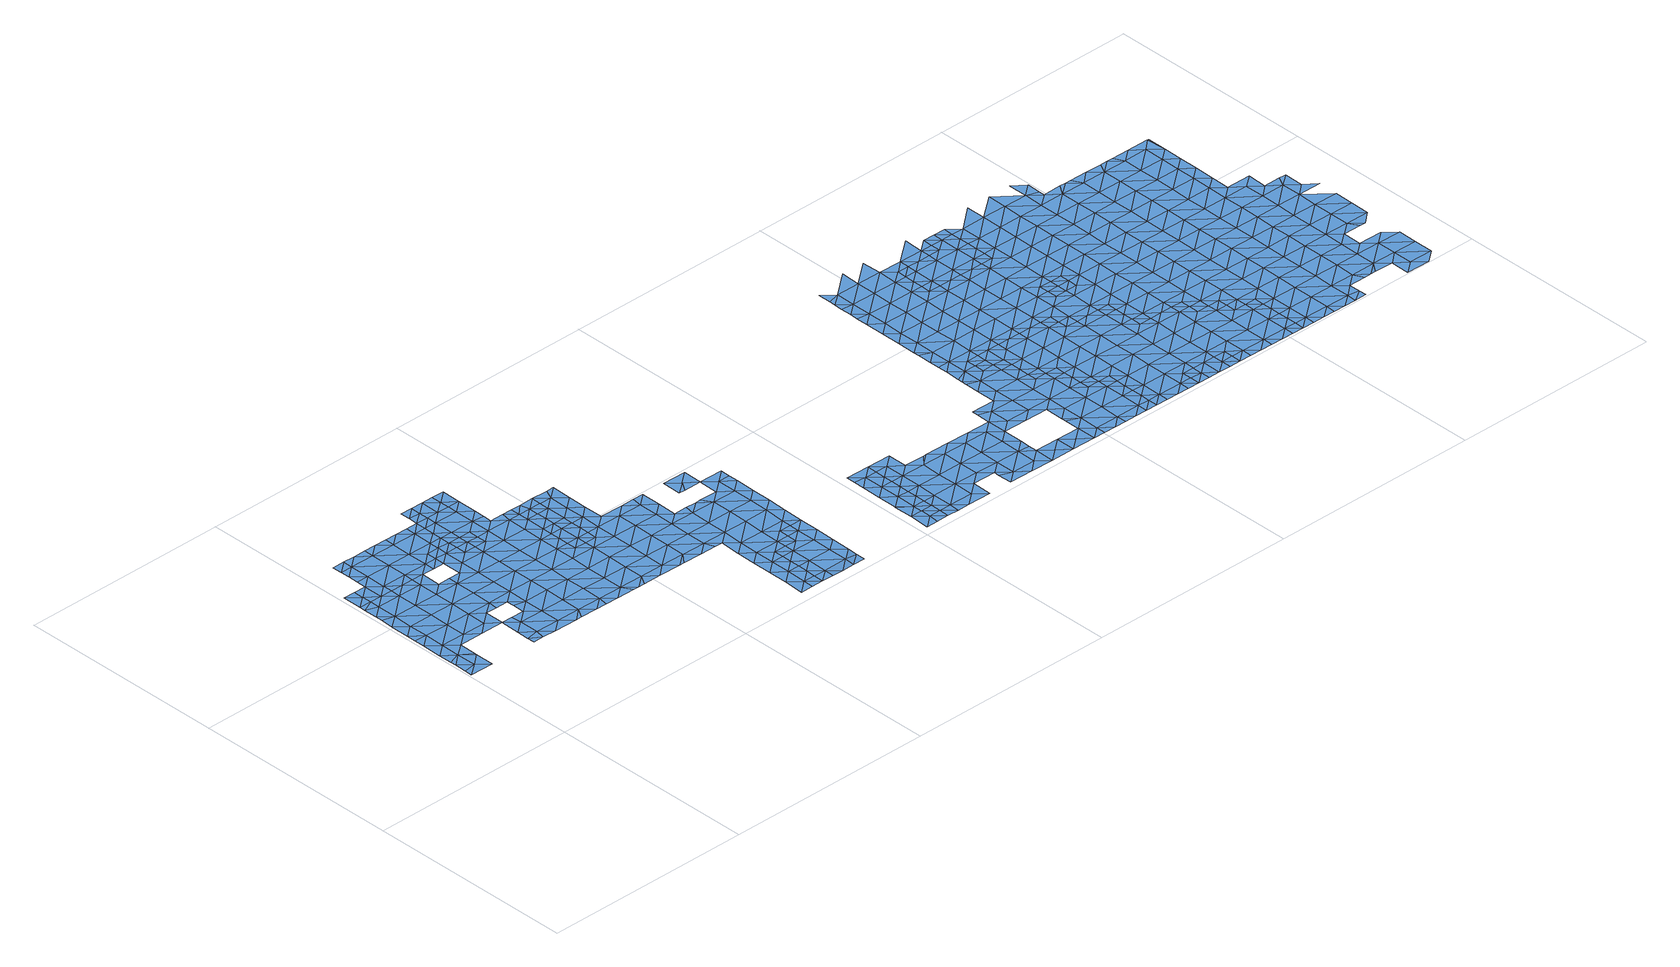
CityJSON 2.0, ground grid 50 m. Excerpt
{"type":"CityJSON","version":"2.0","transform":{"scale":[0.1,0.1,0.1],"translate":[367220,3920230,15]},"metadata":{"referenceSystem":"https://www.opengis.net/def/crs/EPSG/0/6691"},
"CityObjects":{
"waterbody1":{"type":"WaterBody","attributes":{"name":"9","class":"1140","function":"1","WaterBodyRiverFloodingRiskAttribute.description":"5","WaterBodyRiverFloodingRiskAttribute.rankOrg":"1","WaterBodyRiverFloodingRiskAttribute.adminType":"2","WaterBodyRiverFloodingRiskAttribute.scale":"L1"},"geometry":[{"type":"MultiSurface","lod":"1","boundaries":[[[0,1,2]],[[0,3,1]],[[4,5,2]],[[5,4,6]],[[3,7,1]],[[4,2,1]],[[8,9,6]],[[10,4,1]],[[8,6,4]],[[11,12,9]],[[10,1,7]],[[12,11,13]],[[11,9,8]],[[14,4,10]],[[8,4,15]],[[4,14,15]],[[16,13,11]],[[17,13,16]],[[18,19,17]],[[8,20,11]],[[19,18,21]],[[18,17,16]],[[20,16,11]],[[8,15,22]],[[23,24,21]],[[18,23,21]],[[24,25,26]],[[27,18,16]],[[8,22,20]],[[15,28,22]],[[25,24,23]],[[27,16,20]],[[18,29,23]],[[23,30,25]],[[31,29,18]],[[32,20,22]],[[31,18,27]],[[33,32,22]],[[22,28,33]],[[23,29,30]],[[34,27,20]],[[35,33,28]],[[34,31,27]],[[36,30,29]],[[37,38,39]],[[34,20,32]],[[40,29,31]],[[39,41,42]],[[43,36,29]],[[44,32,33]],[[35,44,33]],[[39,38,41]],[[45,40,31]],[[41,46,42]],[[31,34,45]],[[35,42,46]],[[38,47,41]],[[32,48,34]],[[43,29,40]],[[35,46,49]],[[32,44,48]],[[41,50,46]],[[51,49,46]],[[52,43,40]],[[53,40,45]],[[44,54,48]],[[41,47,50]],[[55,56,34]],[[56,53,45]],[[34,48,55]],[[45,34,56]],[[57,52,40]],[[46,58,51]],[[58,46,50]],[[57,40,53]],[[48,54,59]],[[47,60,50]],[[61,62,51]],[[59,63,48]],[[48,63,55]],[[62,61,59]],[[64,53,56]],[[51,58,61]],[[65,58,50]],[[60,65,50]],[[61,63,59]],[[55,66,56]],[[63,66,55]],[[67,64,56]],[[68,65,60]],[[69,67,56]],[[70,65,68]],[[69,56,66]],[[58,65,71]],[[61,58,72]],[[61,73,63]],[[72,73,61]],[[58,71,72]],[[63,74,66]],[[75,67,69]],[[76,67,75]],[[77,71,65]],[[70,77,65]],[[66,74,69]],[[78,79,80]],[[81,76,75]],[[80,76,81]],[[74,63,73]],[[82,72,71]],[[78,80,81]],[[74,83,69]],[[69,84,75]],[[85,81,75]],[[70,86,77]],[[87,71,77]],[[72,82,73]],[[84,85,75]],[[88,78,81]],[[85,89,81]],[[86,90,77]],[[89,88,81]],[[71,87,82]],[[73,91,74]],[[69,83,84]],[[92,83,74]],[[77,93,87]],[[93,77,90]],[[73,82,91]],[[94,85,84]],[[95,96,88]],[[97,84,83]],[[74,91,92]],[[98,93,90]],[[92,97,83]],[[99,94,84]],[[82,87,100]],[[101,96,102]],[[103,104,101]],[[100,87,93]],[[96,95,102]],[[102,103,101]],[[105,99,84]],[[97,105,84]],[[104,106,107]],[[91,82,108]],[[95,109,102]],[[108,82,100]],[[110,93,98]],[[106,104,103]],[[110,111,93]],[[112,103,102]],[[113,91,108]],[[109,112,102]],[[105,114,99]],[[93,115,100]],[[92,91,116]],[[117,114,109]],[[117,99,114]],[[118,111,110]],[[91,113,116]],[[106,103,119]],[[97,120,105]],[[114,112,109]],[[100,121,108]],[[97,92,120]],[[115,121,100]],[[93,111,115]],[[103,122,119]],[[123,113,108]],[[92,116,120]],[[103,112,122]],[[111,118,124]],[[116,113,125]],[[112,114,126]],[[105,120,127]],[[114,105,128]],[[129,119,122]],[[130,131,116]],[[123,108,121]],[[130,116,125]],[[112,132,122]],[[114,128,126]],[[133,112,126]],[[120,116,131]],[[105,127,128]],[[125,113,123]],[[134,111,124]],[[112,133,132]],[[135,129,122]],[[115,111,134]],[[132,135,122]],[[136,137,120]],[[138,121,115]],[[136,120,131]],[[127,120,137]],[[134,138,115]],[[139,125,123]],[[126,128,140]],[[141,123,121]],[[128,127,142]],[[138,141,121]],[[127,137,142]],[[143,140,128]],[[123,144,139]],[[134,124,145]],[[143,128,142]],[[146,144,123]],[[141,146,123]],[[140,143,147]],[[142,137,148]],[[137,149,148]],[[150,142,148]],[[151,152,145]],[[134,145,152]],[[146,153,144]],[[138,134,154]],[[148,149,155]],[[156,150,148]],[[157,144,153]],[[155,156,148]],[[158,157,153]],[[154,134,152]],[[159,152,151]],[[153,160,158]],[[141,138,161]],[[141,162,146]],[[163,160,155]],[[163,158,160]],[[138,154,161]],[[164,156,155]],[[165,160,153]],[[164,155,160]],[[166,154,152]],[[167,168,169]],[[169,168,170]],[[141,161,162]],[[164,171,156]],[[153,146,172]],[[173,171,174]],[[175,164,160]],[[173,156,171]],[[165,175,160]],[[152,159,166]],[[170,176,177]],[[154,178,161]],[[146,162,172]],[[165,153,172]],[[166,178,154]],[[179,166,159]],[[170,168,176]],[[180,171,164]],[[167,181,168]],[[182,174,171]],[[177,183,184]],[[180,164,175]],[[161,185,162]],[[181,186,168]],[[168,187,176]],[[177,176,183]],[[188,165,172]],[[179,189,166]],[[185,161,178]],[[184,190,191]],[[168,186,187]],[[182,171,192]],[[171,180,192]],[[193,194,176]],[[176,194,183]],[[184,183,190]],[[176,187,193]],[[172,162,195]],[[189,196,166]],[[191,197,189]],[[198,188,172]],[[162,185,195]],[[195,198,172]],[[199,200,183]],[[191,190,197]],[[178,166,196]],[[183,194,199]],[[190,183,200]],[[178,201,185]],[[189,197,196]],[[185,202,195]],[[178,196,201]],[[201,203,185]],[[204,188,198]],[[205,198,195]],[[197,190,206]],[[190,200,206]],[[185,203,202]],[[195,202,205]],[[200,207,206]],[[203,208,202]],[[204,198,209]],[[197,206,210]],[[196,197,211]],[[198,205,209]],[[207,212,206]],[[211,197,210]],[[201,196,213]],[[214,208,203]],[[215,216,206]],[[213,196,211]],[[206,212,215]],[[210,206,216]],[[203,201,217]],[[217,201,213]],[[214,203,217]],[[210,216,218]],[[214,217,219]],[[211,210,220]],[[216,221,218]],[[220,210,218]],[[213,211,220]],[[213,222,217]],[[219,217,223]],[[221,224,218]],[[213,220,222]],[[220,218,225]],[[218,224,225]],[[223,217,226]],[[217,222,226]],[[220,227,222]],[[227,220,225]],[[228,229,223]],[[228,223,226]],[[227,230,222]],[[226,222,230]],[[230,231,226]],[[226,231,228]],[[232,229,228]],[[231,233,228]],[[232,228,233]]]}]},
"waterbody2":{"type":"WaterBody","attributes":{"name":"9","class":"1140","function":"1","WaterBodyRiverFloodingRiskAttribute.description":"5","WaterBodyRiverFloodingRiskAttribute.rankOrg":"2","WaterBodyRiverFloodingRiskAttribute.adminType":"2","WaterBodyRiverFloodingRiskAttribute.scale":"L1"},"geometry":[{"type":"MultiSurface","lod":"1","boundaries":[[[96,78,88]],[[79,234,80]],[[79,235,234]],[[236,235,79]],[[234,237,80]],[[101,104,238]],[[26,25,239]],[[240,241,242]],[[241,243,242]],[[244,243,241]],[[242,245,240]],[[238,246,235]],[[245,242,247]],[[242,243,248]],[[78,96,236]],[[96,101,236]],[[234,57,237]],[[235,240,234]],[[249,43,52]],[[30,36,250]],[[245,250,240]],[[245,247,251]],[[252,239,253]],[[235,241,240]],[[241,235,246]],[[241,246,254]],[[255,256,248]],[[248,256,242]],[[256,247,242]],[[239,257,26]],[[252,257,239]],[[251,253,245]],[[245,253,250]],[[253,30,250]],[[30,253,239]],[[25,30,239]],[[36,43,250]],[[249,250,43]],[[240,250,249]],[[240,249,234]],[[234,249,57]],[[52,57,249]],[[258,254,246]],[[259,246,238]],[[237,76,80]],[[260,259,238]],[[107,260,238]],[[235,236,238]],[[244,241,254]],[[258,246,259]],[[238,236,101]],[[78,236,79]],[[104,107,238]]]}]},
"waterbody3":{"type":"WaterBody","attributes":{"name":"9","class":"1140","function":"1","WaterBodyRiverFloodingRiskAttribute.description":"5","WaterBodyRiverFloodingRiskAttribute.rankOrg":"2","WaterBodyRiverFloodingRiskAttribute.adminType":"2","WaterBodyRiverFloodingRiskAttribute.scale":"L1"},"geometry":[{"type":"MultiSurface","lod":"1","boundaries":[[[117,95,261]],[[95,88,261]],[[89,261,88]],[[261,89,85]],[[94,261,85]],[[94,99,261]],[[117,109,95]],[[117,261,99]]]}]},
"waterbody4":{"type":"WaterBody","attributes":{"name":"9","class":"1140","function":"1","WaterBodyRiverFloodingRiskAttribute.description":"5","WaterBodyRiverFloodingRiskAttribute.rankOrg":"2","WaterBodyRiverFloodingRiskAttribute.adminType":"2","WaterBodyRiverFloodingRiskAttribute.scale":"L1"},"geometry":[{"type":"MultiSurface","lod":"1","boundaries":[[[262,263,264]],[[106,119,264]],[[265,266,263]],[[129,135,267]],[[268,269,267]],[[119,129,267]],[[135,268,267]],[[263,266,264]],[[269,262,267]],[[107,106,264]],[[267,262,119]],[[264,119,262]],[[264,266,107]]]}]},
"waterbody5":{"type":"WaterBody","attributes":{"name":"9","class":"1140","function":"1","WaterBodyRiverFloodingRiskAttribute.description":"5","WaterBodyRiverFloodingRiskAttribute.rankOrg":"2","WaterBodyRiverFloodingRiskAttribute.adminType":"2","WaterBodyRiverFloodingRiskAttribute.scale":"L1"},"geometry":[{"type":"MultiSurface","lod":"1","boundaries":[[[130,125,270]],[[163,155,149]],[[163,271,158]],[[270,125,139]],[[163,149,271]],[[158,271,270]],[[139,144,270]],[[144,157,270]],[[157,158,270]],[[131,130,270]],[[271,131,270]],[[136,131,271]],[[149,136,271]],[[136,149,137]]]}]},
"waterbody6":{"type":"WaterBody","attributes":{"name":"9","class":"1140","function":"1","WaterBodyRiverFloodingRiskAttribute.description":"5","WaterBodyRiverFloodingRiskAttribute.rankOrg":"2","WaterBodyRiverFloodingRiskAttribute.adminType":"2","WaterBodyRiverFloodingRiskAttribute.scale":"L1"},"geometry":[{"type":"MultiSurface","lod":"1","boundaries":[[[173,272,156]],[[273,143,272]],[[272,174,273]],[[150,156,272]],[[272,142,150]],[[173,174,272]],[[143,142,272]],[[143,273,147]]]}]},
"waterbody7":{"type":"WaterBody","attributes":{"name":"9","class":"1140","function":"1","WaterBodyRiverFloodingRiskAttribute.description":"5","WaterBodyRiverFloodingRiskAttribute.rankOrg":"2","WaterBodyRiverFloodingRiskAttribute.adminType":"2","WaterBodyRiverFloodingRiskAttribute.scale":"L1"},"geometry":[{"type":"MultiSurface","lod":"1","boundaries":[[[224,221,274]],[[224,274,275]],[[274,276,275]],[[277,275,276]],[[277,276,278]],[[277,278,279]],[[278,280,279]],[[194,281,282]],[[282,281,278]],[[278,281,280]],[[207,200,282]],[[186,283,187]],[[199,194,282]],[[284,285,286]],[[286,285,280]],[[286,280,287]],[[287,280,283]],[[288,287,283]],[[186,181,283]],[[280,281,283]],[[193,281,194]],[[181,288,283]],[[207,282,212]],[[282,278,276]],[[215,274,216]],[[212,276,274]],[[282,276,212]],[[215,212,274]],[[199,282,200]],[[221,216,274]],[[187,283,281]],[[193,187,281]],[[285,279,280]]]}]},
"waterbody8":{"type":"WaterBody","attributes":{"name":"9","class":"1140","function":"1","WaterBodyRiverFloodingRiskAttribute.description":"5","WaterBodyRiverFloodingRiskAttribute.rankOrg":"1","WaterBodyRiverFloodingRiskAttribute.adminType":"2","WaterBodyRiverFloodingRiskAttribute.scale":"L1"},"geometry":[{"type":"MultiSurface","lod":"1","boundaries":[[[289,290,291]],[[289,292,290]],[[292,229,290]],[[229,293,290]],[[293,291,290]]]}]},
"waterbody9":{"type":"WaterBody","attributes":{"name":"9","class":"1140","function":"1","WaterBodyRiverFloodingRiskAttribute.description":"5","WaterBodyRiverFloodingRiskAttribute.rankOrg":"2","WaterBodyRiverFloodingRiskAttribute.adminType":"2","WaterBodyRiverFloodingRiskAttribute.scale":"L1"},"geometry":[{"type":"MultiSurface","lod":"1","boundaries":[[[294,295,296]],[[294,297,295]],[[298,296,295]],[[299,298,300]],[[300,298,295]],[[301,300,295]],[[301,295,297]]]}]},
"waterbody10":{"type":"WaterBody","attributes":{"name":"9","class":"1140","function":"1","WaterBodyRiverFloodingRiskAttribute.description":"5","WaterBodyRiverFloodingRiskAttribute.rankOrg":"1","WaterBodyRiverFloodingRiskAttribute.adminType":"2","WaterBodyRiverFloodingRiskAttribute.scale":"L1"},"geometry":[{"type":"MultiSurface","lod":"1","boundaries":[[[301,302,300]],[[303,299,300]],[[300,302,303]],[[303,304,299]],[[305,304,306]],[[305,299,304]],[[302,307,303]],[[308,309,310]],[[309,306,304]],[[308,306,309]],[[307,311,303]],[[309,312,310]],[[303,313,304]],[[314,310,312]],[[315,314,312]],[[315,316,317]],[[304,313,309]],[[316,315,312]],[[318,311,307]],[[319,317,316]],[[313,303,311]],[[309,320,312]],[[320,309,313]],[[316,312,321]],[[322,313,311]],[[319,316,323]],[[322,311,318]],[[324,312,320]],[[321,312,324]],[[316,321,323]],[[325,313,322]],[[326,321,324]],[[327,324,320]],[[320,313,328]],[[328,313,325]],[[327,329,324]],[[322,330,325]],[[326,324,329]],[[320,328,327]],[[331,325,330]],[[332,333,330]],[[332,334,333]],[[327,335,329]],[[328,325,331]],[[328,336,327]],[[331,330,333]],[[333,334,337]],[[338,336,328]],[[328,331,338]],[[327,336,335]],[[339,340,333]],[[333,337,339]],[[331,333,340]],[[338,331,340]],[[341,335,336]],[[342,336,338]],[[340,343,338]],[[339,337,344]],[[345,340,339]],[[342,338,343]],[[336,342,341]],[[339,344,345]],[[345,346,340]],[[343,340,347]],[[340,346,347]],[[345,344,348]],[[342,343,349]],[[343,347,349]],[[344,350,348]],[[341,342,351]],[[352,345,348]],[[342,349,351]],[[353,351,349]],[[348,350,352]],[[354,353,349]],[[350,355,352]],[[356,351,357]],[[358,355,350]],[[351,353,357]],[[359,356,357]],[[357,360,359]],[[361,357,353]],[[354,361,353]],[[352,355,362]],[[358,362,355]],[[363,361,354]],[[357,364,360]],[[357,361,364]],[[362,358,365]],[[358,366,365]],[[362,367,368]],[[364,369,360]],[[368,367,370]],[[367,362,365]],[[371,360,369]],[[366,372,365]],[[373,374,371]],[[367,375,370]],[[376,361,363]],[[373,371,369]],[[363,370,375]],[[364,361,376]],[[372,377,365]],[[378,374,373]],[[379,369,364]],[[376,379,364]],[[380,381,382]],[[376,363,375]],[[380,378,381]],[[367,365,377]],[[378,373,381]],[[383,373,369]],[[384,385,382]],[[386,375,367]],[[381,384,382]],[[384,387,385]],[[372,388,377]],[[389,390,387]],[[383,369,379]],[[381,373,391]],[[384,389,387]],[[367,377,392]],[[391,393,381]],[[390,389,394]],[[388,395,377]],[[386,367,392]],[[376,375,386]],[[393,396,381]],[[381,396,384]],[[397,373,383]],[[389,398,394]],[[391,373,397]],[[376,399,379]],[[394,398,400]],[[379,401,383]],[[402,399,376]],[[395,403,377]],[[377,403,392]],[[402,376,386]],[[396,404,384]],[[405,389,384]],[[406,391,397]],[[407,408,383]],[[409,400,410]],[[379,399,401]],[[400,398,410]],[[383,401,407]],[[411,386,392]],[[412,403,395]],[[397,383,408]],[[403,413,392]],[[389,405,398]],[[414,406,397]],[[409,415,416]],[[386,417,402]],[[404,396,418]],[[409,410,415]],[[397,408,414]],[[419,420,416]],[[384,404,405]],[[421,401,399]],[[422,406,414]],[[417,423,402]],[[398,424,410]],[[420,419,425]],[[423,426,402]],[[402,426,399]],[[419,416,415]],[[411,392,413]],[[386,411,417]],[[412,427,403]],[[418,428,404]],[[429,427,412]],[[430,431,425]],[[432,421,399]],[[433,398,405]],[[434,413,403]],[[426,432,399]],[[427,434,403]],[[431,430,435]],[[425,419,430]],[[436,437,435]],[[398,433,424]],[[438,417,411]],[[439,421,432]],[[434,440,413]],[[430,436,435]],[[436,441,437]],[[442,404,428]],[[415,410,443]],[[440,444,413]],[[413,444,411]],[[442,445,404]],[[443,446,415]],[[447,438,411]],[[410,424,443]],[[448,430,419]],[[444,447,411]],[[405,404,445]],[[405,449,433]],[[419,415,446]],[[447,450,438]],[[428,451,442]],[[445,449,405]],[[433,452,424]],[[430,453,436]],[[451,454,442]],[[449,452,433]],[[448,419,446]],[[448,453,430]],[[424,455,443]],[[452,455,424]],[[456,457,442]],[[442,454,456]],[[458,436,453]],[[445,442,457]],[[446,443,459]],[[454,460,456]],[[457,461,445]],[[443,455,459]],[[449,445,461]],[[448,446,462]],[[448,463,453]],[[460,464,456]],[[461,465,449]],[[462,446,459]],[[466,455,452]],[[452,449,465]],[[463,467,453]],[[459,455,468]],[[448,462,463]],[[469,456,464]],[[470,471,459]],[[466,452,465]],[[470,459,468]],[[462,459,471]],[[468,455,466]],[[457,456,472]],[[469,464,473]],[[472,456,469]],[[461,457,472]],[[474,475,462]],[[462,475,463]],[[474,462,471]],[[476,468,466]],[[473,477,469]],[[475,478,463]],[[461,472,479]],[[465,461,480]],[[480,461,479]],[[476,466,481]],[[482,472,469]],[[483,484,485]],[[484,477,486]],[[487,469,477]],[[486,485,484]],[[466,465,488]],[[487,482,469]],[[488,465,480]],[[475,489,478]],[[481,466,488]],[[487,477,484]],[[483,490,484]],[[489,491,478]],[[479,472,492]],[[493,481,488]],[[494,487,484]],[[492,472,482]],[[491,495,478]],[[480,479,496]],[[480,497,488]],[[488,498,493]],[[487,499,482]],[[496,479,492]],[[484,490,494]],[[496,497,480]],[[495,500,478]],[[501,495,491]],[[502,503,482]],[[482,503,492]],[[490,504,494]],[[487,505,499]],[[502,482,499]],[[488,497,498]],[[487,494,505]],[[504,506,494]],[[503,507,492]],[[501,508,495]],[[509,510,511]],[[512,513,509]],[[492,507,496]],[[514,499,505]],[[515,498,497]],[[509,511,512]],[[516,517,495]],[[518,497,496]],[[519,506,520]],[[495,508,516]],[[521,494,506]],[[494,522,505]],[[519,513,512]],[[520,513,519]],[[507,518,496]],[[497,523,515]],[[511,524,512]],[[507,503,525]],[[514,505,526]],[[522,526,505]],[[521,506,519]],[[518,527,497]],[[528,507,525]],[[522,494,521]],[[497,527,523]],[[512,529,519]],[[530,531,526]],[[512,524,532]],[[528,533,507]],[[522,530,526]],[[534,532,524]],[[531,530,528]],[[535,523,536]],[[529,512,532]],[[523,527,536]],[[537,535,536]],[[533,538,507]],[[530,533,528]],[[539,527,518]],[[521,519,540]],[[518,507,538]],[[541,542,543]],[[541,537,542]],[[534,544,532]],[[540,519,529]],[[540,545,521]],[[537,536,542]],[[543,546,547]],[[522,521,545]],[[527,548,536]],[[547,546,549]],[[546,543,542]],[[550,551,552]],[[553,529,532]],[[545,554,522]],[[539,518,538]],[[539,548,527]],[[555,544,552]],[[553,532,544]],[[530,522,554]],[[536,556,542]],[[557,540,529]],[[552,551,555]],[[554,558,530]],[[548,556,536]],[[559,538,533]],[[553,544,555]],[[533,530,558]],[[542,560,546]],[[551,561,555]],[[557,529,553]],[[556,560,542]],[[540,562,545]],[[563,553,555]],[[562,540,557]],[[560,564,546]],[[565,561,566]],[[545,567,554]],[[533,558,559]],[[568,555,561]],[[569,548,539]],[[566,570,565]],[[562,567,545]],[[539,538,571]],[[570,572,565]],[[568,563,555]],[[573,574,575]],[[574,576,577]],[[578,557,553]],[[538,559,571]],[[577,575,574]],[[568,561,565]],[[567,579,554]],[[572,580,565]],[[558,554,579]],[[569,539,571]],[[581,582,583]],[[583,576,581]],[[557,584,562]],[[579,585,558]],[[576,574,581]],[[556,548,586]],[[556,587,560]],[[573,588,574]],[[559,558,585]],[[565,589,568]],[[553,563,578]],[[590,580,591]],[[548,569,586]],[[590,582,581]],[[591,582,590]],[[562,592,567]],[[588,593,574]],[[594,563,568]],[[565,580,589]],[[571,559,595]],[[557,578,584]],[[587,596,560]],[[556,586,587]],[[559,585,595]],[[580,590,589]],[[597,578,563]],[[598,590,581]],[[599,593,588]],[[569,571,600]],[[562,584,592]],[[581,574,601]],[[568,589,594]],[[569,602,586]],[[579,567,603]],[[571,595,600]],[[601,574,593]],[[601,598,581]],[[603,567,592]],[[604,589,590]],[[578,605,584]],[[563,594,597]],[[586,606,587]],[[585,579,607]],[[608,593,599]],[[569,600,602]],[[607,579,603]],[[609,594,589]],[[610,596,587]],[[584,611,592]],[[578,597,605]],[[595,585,612]],[[586,602,606]],[[606,610,587]],[[613,601,593]],[[604,590,598]],[[612,585,607]],[[611,584,605]],[[613,593,608]],[[592,614,603]],[[594,615,597]],[[600,595,616]],[[617,598,601]],[[616,595,612]],[[618,613,608]],[[589,604,609]],[[614,592,611]],[[613,617,601]],[[619,606,602]],[[597,620,605]],[[602,600,621]],[[622,610,606]],[[623,604,598]],[[607,603,624]],[[621,600,616]],[[594,609,615]],[[624,603,614]],[[605,625,611]],[[619,622,606]],[[626,613,618]],[[620,597,615]],[[627,628,610]],[[612,607,629]],[[604,630,609]],[[627,610,622]],[[629,607,624]],[[598,617,623]],[[631,617,613]],[[602,621,619]],[[632,610,628]],[[611,633,614]],[[626,618,634]],[[626,631,613]],[[625,605,620]],[[616,612,635]],[[609,636,615]],[[635,612,629]],[[604,623,630]],[[614,637,624]],[[619,638,622]],[[633,611,625]],[[633,637,614]],[[639,623,617]],[[636,609,630]],[[621,616,640]],[[615,641,620]],[[642,617,631]],[[640,616,635]],[[621,643,619]],[[637,644,624]],[[641,615,636]],[[620,645,625]],[[623,646,630]],[[619,647,638]],[[643,621,640]],[[629,624,644]],[[648,647,619]],[[631,649,642]],[[617,642,639]],[[644,650,629]],[[645,620,641]],[[625,651,633]],[[630,652,636]],[[645,651,625]],[[635,629,650]],[[619,643,648]],[[646,623,639]],[[653,642,649]],[[648,654,647]],[[650,655,635]],[[636,656,641]],[[651,657,633]],[[640,635,655]],[[658,639,642]],[[652,630,646]],[[653,658,642]],[[637,633,657]],[[659,644,637]],[[655,660,640]],[[648,661,654]],[[657,659,637]],[[643,640,660]],[[662,646,639]],[[663,658,653]],[[656,636,652]],[[664,650,644]],[[658,662,639]],[[645,641,665]],[[659,664,644]],[[648,643,666]],[[667,652,646]],[[665,641,656]],[[668,655,650]],[[666,643,660]],[[648,666,661]],[[651,645,669]],[[664,668,650]],[[658,663,670]],[[671,656,652]],[[669,645,665]],[[646,662,667]],[[657,651,672]],[[673,661,666]],[[670,674,658]],[[672,675,657]],[[660,655,676]],[[677,678,670]],[[656,679,665]],[[651,669,672]],[[652,667,671]],[[680,667,662]],[[659,657,675]],[[655,668,676]],[[681,678,677]],[[682,673,666]],[[683,669,665]],[[678,674,670]],[[675,684,659]],[[679,656,671]],[[666,660,685]],[[686,680,662]],[[662,658,686]],[[687,668,664]],[[685,660,676]],[[664,659,684]],[[686,658,674]],[[688,667,680]],[[684,687,664]],[[671,667,688]],[[683,665,679]],[[669,689,672]],[[682,666,690]],[[668,691,676]],[[666,685,690]],[[681,692,678]],[[688,693,671]],[[694,675,672]],[[687,691,668]],[[689,669,683]],[[695,685,676]],[[671,696,679]],[[697,682,690]],[[674,678,692]],[[698,680,686]],[[674,699,686]],[[694,672,689]],[[684,675,700]],[[679,701,683]],[[696,671,693]],[[697,690,702]],[[703,698,686]],[[693,688,704]],[[705,675,694]],[[674,692,699]],[[687,684,706]],[[676,691,695]],[[700,675,705]],[[684,700,706]],[[683,707,689]],[[690,685,708]],[[706,709,687]],[[679,696,701]],[[690,708,702]],[[710,693,704]],[[686,699,703]],[[691,687,709]],[[685,695,708]],[[711,705,694]],[[712,695,691]],[[707,683,701]],[[693,713,696]],[[713,693,710]],[[714,711,694]],[[694,689,714]],[[691,709,712]],[[700,705,715]],[[716,708,695]],[[712,716,695]],[[714,689,707]],[[717,702,708]],[[715,705,711]],[[716,717,708]],[[701,696,718]],[[719,707,701]],[[696,713,718]],[[720,714,707]],[[721,711,714]],[[717,716,722]],[[701,718,719]],[[723,721,714]],[[723,714,720]],[[720,707,724]]]}]},
"waterbody11":{"type":"WaterBody","attributes":{"name":"9","class":"1140","function":"1","WaterBodyRiverFloodingRiskAttribute.description":"5","WaterBodyRiverFloodingRiskAttribute.rankOrg":"3","WaterBodyRiverFloodingRiskAttribute.adminType":"2","WaterBodyRiverFloodingRiskAttribute.scale":"L1"},"geometry":[{"type":"MultiSurface","lod":"1","boundaries":[[[725,319,726]],[[317,319,725]],[[317,725,315]],[[725,727,315]],[[728,727,725]],[[729,727,728]],[[730,729,731]],[[730,731,732]],[[733,732,731]],[[733,296,732]],[[298,299,732]],[[299,305,732]],[[310,314,727]],[[730,310,727]],[[310,730,308]],[[308,730,306]],[[306,732,305]],[[296,298,732]],[[306,730,732]],[[729,730,727]],[[734,728,725]],[[314,315,727]],[[734,725,726]]]}]},
"waterbody12":{"type":"WaterBody","attributes":{"name":"9","class":"1140","function":"1","WaterBodyRiverFloodingRiskAttribute.description":"5","WaterBodyRiverFloodingRiskAttribute.rankOrg":"2","WaterBodyRiverFloodingRiskAttribute.adminType":"2","WaterBodyRiverFloodingRiskAttribute.scale":"L1"},"geometry":[{"type":"MultiSurface","lod":"1","boundaries":[[[735,736,737]],[[735,737,738]],[[738,737,739]],[[740,738,739]],[[739,439,740]],[[408,407,741]],[[401,421,407]],[[407,421,741]],[[421,439,741]],[[739,741,439]],[[742,741,739]],[[741,742,743]],[[744,743,742]],[[744,742,745]],[[746,744,454]],[[460,454,744]],[[464,460,744]],[[464,744,745]],[[473,464,745]],[[747,735,748]],[[572,570,749]],[[451,428,746]],[[422,746,428]],[[746,422,743]],[[414,743,422]],[[414,408,743]],[[393,391,406]],[[393,406,750]],[[406,422,750]],[[396,393,750]],[[418,396,750]],[[428,418,750]],[[432,426,740]],[[751,740,426]],[[751,748,740]],[[751,752,748]],[[450,752,751]],[[753,752,450]],[[753,754,752]],[[753,755,754]],[[756,755,753]],[[756,757,755]],[[758,757,756]],[[758,759,757]],[[760,759,758]],[[761,759,760]],[[761,762,759]],[[763,758,429]],[[427,429,758]],[[440,434,756]],[[440,756,444]],[[447,444,753]],[[417,438,423]],[[423,438,751]],[[758,434,427]],[[764,765,766]],[[764,757,765]],[[766,767,764]],[[767,768,764]],[[769,768,767]],[[769,770,768]],[[771,772,773]],[[772,774,773]],[[775,774,776]],[[776,777,775]],[[572,749,591]],[[591,749,582]],[[582,749,778]],[[582,778,583]],[[778,576,583]],[[576,778,779]],[[779,778,775]],[[780,775,778]],[[781,770,773]],[[775,781,773]],[[486,473,745]],[[745,742,737]],[[739,737,742]],[[748,735,738]],[[736,485,737]],[[782,783,736]],[[735,747,784]],[[509,782,510]],[[511,510,785]],[[786,785,787]],[[788,789,768]],[[790,786,791]],[[792,791,793]],[[780,792,793]],[[749,780,778]],[[572,591,580]],[[749,792,780]],[[792,749,570]],[[544,534,552]],[[551,550,794]],[[780,781,775]],[[561,551,794]],[[566,561,794]],[[794,570,566]],[[792,570,794]],[[794,791,792]],[[791,794,550]],[[791,550,790]],[[790,550,552]],[[552,534,790]],[[534,524,790]],[[786,790,785]],[[451,746,454]],[[428,750,422]],[[746,743,744]],[[408,741,743]],[[740,439,432]],[[423,751,426]],[[740,748,738]],[[752,754,748]],[[438,450,751]],[[447,753,450]],[[754,755,789]],[[756,753,444]],[[755,757,764]],[[758,756,434]],[[765,757,759]],[[763,760,758]],[[795,759,762]],[[795,765,759]],[[764,789,755]],[[768,789,764]],[[781,768,770]],[[773,770,796]],[[796,771,773]],[[775,773,774]],[[777,779,775]],[[777,797,779]],[[797,575,779]],[[577,779,575]],[[779,577,576]],[[790,524,785]],[[511,785,524]],[[509,513,782]],[[513,783,782]],[[736,783,490]],[[483,736,490]],[[483,485,736]],[[485,745,737]],[[485,486,745]],[[477,473,486]],[[504,490,783]],[[506,504,520]],[[520,504,783]],[[520,783,513]],[[793,781,780]],[[793,768,781]],[[768,793,788]],[[791,788,793]],[[788,791,786]],[[788,786,789]],[[786,787,789]],[[789,787,754]],[[754,747,748]],[[747,754,787]],[[787,784,747]],[[785,784,787]],[[510,784,785]],[[782,784,510]],[[784,782,735]],[[736,735,782]]]}]},
"waterbody13":{"type":"WaterBody","attributes":{"name":"9","class":"1140","function":"1","WaterBodyRiverFloodingRiskAttribute.description":"5","WaterBodyRiverFloodingRiskAttribute.rankOrg":"1","WaterBodyRiverFloodingRiskAttribute.adminType":"2","WaterBodyRiverFloodingRiskAttribute.scale":"L1"},"geometry":[{"type":"MultiSurface","lod":"1","boundaries":[[[798,767,799]],[[769,767,798]],[[765,795,800]],[[795,762,800]],[[801,800,762]],[[801,799,800]],[[799,802,798]],[[802,771,798]],[[796,798,771]],[[770,798,796]],[[770,769,798]],[[800,767,766]],[[766,765,800]],[[767,800,799]]]}]},
"waterbody14":{"type":"WaterBody","attributes":{"name":"9","class":"1140","function":"1","WaterBodyRiverFloodingRiskAttribute.description":"5","WaterBodyRiverFloodingRiskAttribute.rankOrg":"2","WaterBodyRiverFloodingRiskAttribute.adminType":"2","WaterBodyRiverFloodingRiskAttribute.scale":"L1"},"geometry":[{"type":"MultiSurface","lod":"1","boundaries":[[[515,523,803]],[[498,515,803]],[[498,803,804]],[[805,806,508]],[[807,481,804]],[[805,508,501]],[[516,808,517]],[[516,508,808]],[[501,491,805]],[[805,491,809]],[[807,805,809]],[[805,807,804]],[[803,806,804]],[[806,803,537]],[[535,537,803]],[[541,543,806]],[[806,543,808]],[[547,808,543]],[[547,810,808]],[[549,810,547]],[[809,491,489]],[[809,471,807]],[[471,470,807]],[[470,468,807]],[[807,468,476]],[[476,481,807]],[[804,481,493]],[[493,498,804]],[[810,517,808]],[[508,806,808]],[[806,537,541]],[[805,804,806]],[[523,535,803]],[[474,471,809]],[[489,474,809]],[[474,489,475]]]}]},
"waterbody15":{"type":"WaterBody","attributes":{"name":"9","class":"1140","function":"1","WaterBodyRiverFloodingRiskAttribute.description":"5","WaterBodyRiverFloodingRiskAttribute.rankOrg":"2","WaterBodyRiverFloodingRiskAttribute.adminType":"2","WaterBodyRiverFloodingRiskAttribute.scale":"L1"},"geometry":[{"type":"MultiSurface","lod":"1","boundaries":[[[531,525,811]],[[514,531,811]],[[503,502,811]],[[526,531,514]],[[502,514,811]],[[499,514,502]],[[525,503,811]],[[528,525,531]]]}]}
},
"vertices":[
[2,286,11],[31,290,11],[3,314,11],[2,268,11],[31,337,11],[3,327,11],[3,360,11],[59,267,11],[32,383,11],[4,406,11],[59,313,11],[33,429,11],[4,431,11],[5,453,11],[59,317,11],[60,359,11],[33,475,11],[5,499,11],[34,521,11],[6,528,11],[89,428,11],[6,545,11],[89,382,11],[35,568,11],[6,578,11],[35,591,11],[7,591,11],[90,474,11],[117,358,11],[91,567,11],[63,590,11],[91,521,11],[146,427,11],[145,381,11],[147,474,11],[173,358,11],[92,590,11],[172,265,11],[196,265,11],[172,283,11],[148,566,11],[201,288,11],[173,311,11],[120,589,11],[174,404,11],[147,520,11],[201,334,11],[229,264,11],[203,426,11],[199,357,11],[258,287,11],[230,357,11],[148,589,11],[176,542,11],[200,403,11],[204,473,11],[204,519,11],[177,589,11],[258,333,11],[231,403,11],[286,263,11],[259,379,11],[231,385,11],[260,426,11],[205,542,11],[314,286,11],[260,472,11],[233,542,11],[300,263,11],[261,518,11],[342,263,11],[315,332,11],[316,379,11],[316,425,11],[317,471,11],[262,564,11],[234,588,11],[371,285,11],[263,634,11],[234,634,11],[234,611,11],[262,610,11],[372,378,11],[318,517,11],[318,563,11],[290,587,11],[368,262,11],[372,332,11],[291,633,11],[291,610,11],[399,262,11],[373,424,11],[374,470,11],[428,284,11],[319,587,11],[319,633,11],[291,656,11],[374,516,11],[442,261,11],[347,586,11],[428,331,11],[292,679,11],[320,656,11],[320,702,11],[292,702,11],[375,563,11],[321,725,11],[292,726,11],[429,377,11],[348,632,11],[456,261,11],[485,284,11],[377,655,11],[430,423,11],[376,609,11],[485,330,11],[431,469,11],[347,609,11],[471,261,11],[349,725,11],[431,516,11],[486,376,11],[377,701,11],[487,422,11],[513,260,11],[459,446,11],[405,631,11],[432,562,11],[433,608,11],[378,724,11],[459,469,11],[459,492,11],[405,678,11],[405,652,11],[541,283,11],[406,724,11],[460,515,11],[460,538,11],[542,329,11],[487,445,11],[437,631,11],[543,375,11],[461,584,11],[461,608,11],[515,445,11],[569,259,11],[543,421,11],[461,631,11],[489,561,11],[488,538,11],[489,584,11],[579,259,11],[598,282,11],[544,468,11],[599,328,11],[517,537,11],[517,584,11],[516,468,11],[516,491,11],[626,258,11],[545,514,11],[599,374,11],[600,421,11],[516,514,11],[545,560,11],[573,490,11],[655,281,11],[708,26,8],[708,49,9],[679,26,8],[680,73,9],[546,606,11],[601,467,11],[518,607,11],[518,630,11],[573,537,11],[709,95,9],[681,119,9],[655,327,11],[664,258,10],[574,583,11],[736,26,8],[557,629,11],[709,142,9],[681,165,9],[656,374,11],[736,49,9],[737,72,9],[629,489,11],[683,258,10],[710,188,9],[682,211,9],[575,629,11],[737,95,9],[738,118,9],[657,420,11],[712,280,11],[711,234,9],[658,466,11],[738,141,9],[738,164,9],[712,326,11],[685,396,11],[713,373,11],[660,489,11],[686,442,11],[767,187,9],[767,164,9],[717,396,11],[686,489,11],[768,233,9],[768,279,11],[795,163,9],[769,326,11],[742,395,11],[795,187,9],[796,210,9],[770,372,11],[824,232,9],[755,395,11],[825,279,11],[824,209,9],[826,325,11],[798,395,11],[852,209,9],[853,255,10],[826,371,11],[854,301,11],[827,417,11],[799,441,11],[854,347,11],[855,394,11],[856,440,11],[855,417,11],
[206,611,11],[206,658,11],[263,657,11],[206,588,11],[264,703,11],[35,614,11],[150,658,11],[150,705,11],[93,705,11],[122,728,11],[151,728,11],[93,659,11],[207,704,11],[65,683,11],[94,729,11],[149,612,11],[92,613,11],[64,660,11],[36,637,11],[64,637,11],[179,727,11],[65,729,11],[65,706,11],[7,637,11],[207,727,11],[236,726,11],[264,726,11],
[319,610,11],
[350,771,11],[321,771,11],[321,748,11],[293,772,11],[293,749,11],[378,747,11],[407,770,11],[378,771,11],
[487,468,11],[488,515,11],
[489,607,11],[485,630,11],
[824,186,9],[852,163,9],[823,140,9],[851,116,9],[822,94,9],[850,70,9],[822,48,9],[766,95,9],[766,141,9],[765,48,9],[850,24,8],[850,46,8],[821,24,8],[793,25,7],[765,25,8],
[742,442,11],[771,464,11],[743,488,11],[756,441,11],[800,487,11],
[1020,21,6],[1049,44,7],[1021,68,7],[1048,21,6],[1049,67,7],[1077,67,7],[1077,44,7],[1077,21,6],
[1105,20,6],[1105,43,7],[1106,90,7],[1078,90,7],[1078,113,7],[1133,20,6],[1078,136,7],[1107,136,7],[1079,159,7],[1162,42,7],[1107,182,7],[1163,89,7],[1079,182,7],[1079,205,7],[1108,228,7],[1080,229,7],[1190,19,7],[1080,252,7],[1163,135,7],[1136,205,7],[1191,65,7],[1137,251,7],[1164,181,7],[1220,88,7],[1185,204,7],[1221,180,7],[1220,134,7],[1193,204,7],[1248,64,7],[1276,87,7],[1247,52,7],[1276,41,7],[1247,18,7],[1250,203,7],[1278,179,7],[1304,17,7],[1277,133,7],[1332,40,7],[1333,86,7],[1306,202,7],[1334,179,7],[1334,132,7],[1360,16,7],[1361,63,7],[1361,83,7],[1362,109,7],[1389,39,7],[1362,155,7],[1417,16,7],[1363,201,7],[1418,62,7],[1391,178,7],[1419,154,7],[1446,38,7],[1364,234,7],[1392,224,7],[1474,15,7],[1364,248,7],[1421,247,7],[1448,177,7],[1475,61,7],[1476,153,7],[1449,223,7],[1503,37,7],[1502,14,7],[1503,84,7],[1475,97,7],[1449,269,7],[1475,107,7],[1421,293,7],[1531,14,7],[1450,316,7],[1422,327,7],[1504,130,7],[1505,176,7],[1559,37,7],[1422,339,7],[1505,222,7],[1422,351,7],[1451,362,7],[1423,385,7],[1506,269,7],[1451,408,7],[1423,407,7],[1561,129,7],[1423,432,7],[1559,13,7],[1452,454,7],[1424,466,7],[1479,338,7],[1560,83,7],[1479,361,7],[1424,478,7],[1587,13,7],[1479,384,7],[1507,315,7],[1453,500,6],[1562,221,7],[1425,524,6],[1534,245,7],[1561,175,7],[1616,36,7],[1508,407,7],[1509,453,7],[1507,338,7],[1534,268,7],[1535,291,7],[1425,570,6],[1453,547,6],[1617,128,7],[1616,13,7],[1617,82,7],[1535,314,7],[1454,593,6],[1426,616,6],[1589,152,7],[1508,384,7],[1455,639,6],[1426,644,6],[1562,245,7],[1535,337,7],[1590,175,7],[1510,546,6],[1427,663,6],[1590,198,7],[1644,35,7],[1536,384,7],[1644,12,7],[1455,685,6],[1427,689,6],[1590,221,7],[1509,500,6],[1645,58,7],[1427,709,6],[1456,731,6],[1428,723,6],[1618,151,7],[1591,244,7],[1645,82,7],[1428,755,6],[1565,406,7],[1511,592,6],[1645,105,7],[1565,453,7],[1511,638,6],[1646,128,7],[1512,684,6],[1566,499,6],[1646,151,7],[1564,383,7],[1567,545,6],[1513,731,6],[1593,383,7],[1568,591,6],[1622,405,7],[1622,452,7],[1514,777,6],[1568,637,6],[1621,382,7],[1623,498,6],[1569,684,6],[1570,730,6],[1650,382,7],[1624,544,6],[1624,590,6],[1570,776,6],[1596,614,6],[1678,405,7],[1597,637,6],[1597,660,6],[1679,451,7],[1678,382,7],[1597,683,6],[1598,706,6],[1625,613,6],[1706,381,7],[1626,729,6],[1680,497,6],[1680,543,6],[1653,613,6],[1736,450,7],[1734,334,7],[1734,358,7],[1706,335,7],[1706,358,7],[1735,404,7],[1681,589,6],[1626,706,6],[1762,334,7],[1654,705,6],[1736,496,6],[1681,613,6],[1791,357,7],[1683,728,6],[1737,542,6],[1738,589,6],[1710,612,6],[1764,426,7],[1684,774,6],[1683,705,6],[1764,450,7],[1764,473,7],[1791,334,7],[1792,403,7],[1819,333,7],[1793,495,6],[1711,705,6],[1818,264,7],[1818,241,7],[1846,240,7],[1846,263,7],[1818,287,7],[1792,426,7],[1738,612,6],[1711,728,6],[1712,751,6],[1794,542,6],[1847,310,7],[1819,310,7],[1848,356,7],[1849,402,7],[1766,611,6],[1875,240,7],[1793,472,7],[1820,426,7],[1795,588,6],[1821,472,7],[1904,309,7],[1849,448,7],[1821,449,7],[1903,263,7],[1850,495,6],[1903,240,7],[1767,634,6],[1795,634,6],[1767,658,6],[1851,541,6],[1851,587,6],[1905,355,7],[1768,681,6],[1796,680,6],[1768,704,6],[1931,239,7],[1905,401,7],[1797,726,6],[1768,727,6],[1852,633,6],[1769,750,6],[1931,193,7],[1959,192,7],[1931,216,7],[1960,262,7],[1906,448,7],[1959,216,7],[1853,679,6],[1961,308,7],[1907,494,6],[1907,540,6],[1853,726,6],[1987,192,7],[1961,354,7],[2017,261,7],[1854,772,6],[2015,169,7],[1987,169,7],[1962,400,7],[2016,215,7],[1909,632,6],[1987,146,7],[1908,586,6],[2015,145,7],[2070,6,7],[2070,29,7],[2041,6,7],[2042,53,7],[2042,29,7],[2017,307,7],[1963,447,7],[2043,145,7],[2071,75,7],[2043,99,7],[2042,76,7],[2018,353,7],[1963,493,6],[1909,679,6],[1910,725,6],[2098,6,7],[2072,168,7],[2071,121,7],[2043,122,7],[2019,400,7],[2127,28,7],[2073,214,7],[1964,539,6],[1911,771,6],[2073,260,7],[2128,121,7],[2125,5,7],[1965,585,6],[2127,74,7],[1965,632,6],[2019,446,7],[2129,167,7],[2074,306,7],[1966,678,6],[2020,492,7],[2155,5,7],[2130,213,7],[1967,724,6],[2075,353,7],[2021,538,7],[2184,27,7],[2076,399,7],[2130,259,7],[2022,584,7],[2184,74,7],[2182,4,7],[2023,677,7],[2131,306,7],[2022,631,7],[1995,700,6],[2185,120,7],[2076,445,7],[2132,352,7],[2212,23,7],[1995,714,6],[1996,747,6],[2077,491,7],[2186,166,7],[2212,50,7],[1967,770,6],[2132,398,7],[2212,4,7],[2078,537,7],[2186,212,7],[2133,444,7],[2038,700,7],[2242,119,7],[2078,584,7],[2187,258,7],[2241,73,7],[2079,630,7],[2134,490,7],[2188,305,7],[2242,165,7],[2052,700,7],[2080,676,7],[2252,49,7],[2134,537,7],[2188,351,7],[2243,211,7],[2269,49,7],[2067,699,7],[2135,583,7],[2244,258,7],[2189,397,7],[2298,72,8],[2190,443,7],[2136,629,7],[2108,699,7],[2298,118,8],[2281,49,8],[2190,490,7],[2244,304,7],[2136,675,7],[2299,164,8],[2191,536,7],[2245,350,7],[2326,48,8],[2300,211,8],[2246,396,7],[2148,698,7],[2354,71,8],[2246,442,7],[2192,582,7],[2325,2,8],[2354,25,8],[2300,257,8],[2327,141,8],[2382,1,8],[2165,698,7],[2301,303,8],[2247,489,7],[2192,628,7],[2355,117,8],[2248,535,7],[2328,187,8],[2302,349,8],[2193,674,7],[2248,581,7],[2411,24,8],[2357,210,8],[2303,395,8],[2249,627,7],[2357,256,8],[2181,698,7],[2384,140,8],[2411,70,8],[2275,465,7],[2358,302,8],[2222,697,7],[2412,116,8],[2371,186,8],[2303,442,8],[2276,511,7],[2359,348,8],[2250,674,7],[2277,558,7],[2385,186,8],[2331,418,8],[2277,604,7],[2413,209,8],[2359,395,8],[2332,464,8],[2278,650,7],[2275,696,7],[2414,255,8],[2415,301,8],[2387,371,8],[2371,418,8],[2279,696,7],[2388,417,8],[2415,348,8],
[1051,229,7],[1023,253,7],[1051,183,7],[1023,206,7],[1022,160,7],[1050,137,7],[1021,114,7],[1049,90,7],[1021,113,7],[1023,231,7],
[1733,265,7],[1734,311,7],[1677,312,7],[1676,266,7],[1619,267,7],[1619,221,7],[1563,268,7],[1620,313,7],[1563,314,7],[1621,359,7],[1678,358,7],[1564,360,7],[1732,219,7],[1676,220,7],[2015,122,7],[1507,361,7],[1618,174,7],[1675,174,7],[1674,127,7],[1732,173,7],[1731,127,7],[1674,81,7],[1730,80,7],[1673,35,7],[1730,34,7],[1701,11,7],[1729,11,7],[1758,11,7],[1672,12,7],[1787,79,7],[1758,57,7],[1787,56,7],[1815,56,7],[1844,79,7],[1843,56,7],[1872,55,7],[1871,9,7],[1899,8,7],[1900,32,7],[1928,8,7],[1957,31,7],[1956,8,7],[1985,7,7],[2014,76,7],[2013,30,7],[1957,77,7],[1900,78,7],[1790,264,7],[1790,311,7],[1789,218,7],[1846,217,7],[1845,171,7],[1788,172,7],[1844,125,7],[1788,126,7],[1903,216,7],[1902,170,7],[1958,123,7],[1901,124,7],[1959,169,7],[1758,34,7],[1871,32,7],[2013,7,7],
[1843,32,7],[1814,10,7],[1786,33,7],[1786,10,7],[1843,9,7],
[1738,635,6],[1682,636,6],[1682,682,6],[1739,681,6],[1625,637,6],[1740,727,6],[1626,683,6],[1740,750,6],
[1792,449,7]
]}
